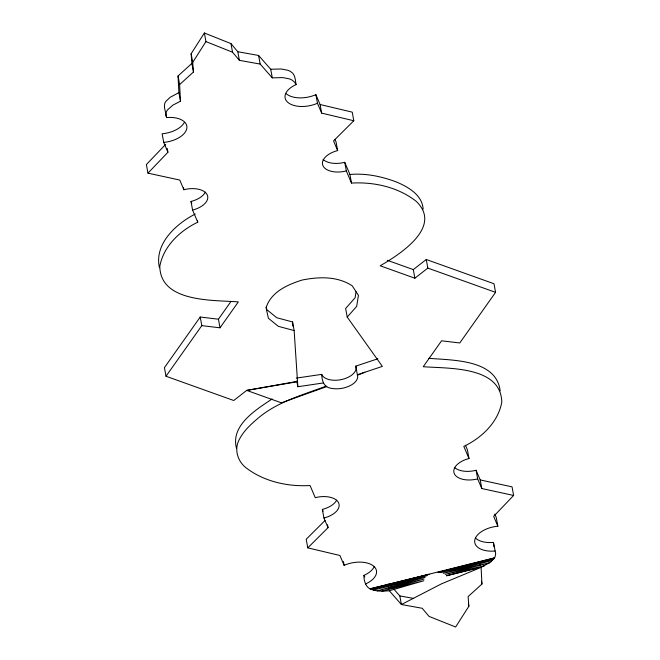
<?xml version="1.0" encoding="UTF-8"?>
<svg xmlns="http://www.w3.org/2000/svg" width="660" height="660" viewBox="0 0 660 660"><rect width="100%" height="100%" fill="white"/><g stroke="black" fill="none" stroke-linecap="round" stroke-linejoin="round"><path stroke-width="0.99" d="M423.142 209.17C422.4 195.137 408.325 187.036 396.751 182.119C381.917 176.451 365.854 173.085 349.932 174.471L344.751 162.327A19.784 10.873 -10.4 0 1 323.111 159.472M493.993 546.744L493.449 542.421A22.027 12.111 -10.4 0 1 475.34 537.908M356.062 291.753L355.096 297.784L345.634 308.459L347.209 317.064L382.363 366.399L357.365 374.731L357.695 377.231A17.589 9.669 -10.4 0 1 351.879 384.697C345.568 388.369 337.92 389.713 330.759 388.22C323.829 387.313 321.865 380.399 321.725 374.36L296.274 378.114M297.495 381.34L246.708 390.398L233.739 400.504L166.006 376.249L201.803 325.636L220.011 327.805L238.342 301.892C213.51 299.953 160.462 302.717 159.794 266.417C163.383 246.37 179.949 230.653 197.761 222.214L192.58 210.07A19.784 10.873 -10.4 0 0 207.306 195.038A19.784 10.873 -10.4 0 0 183.901 189.717L179.784 180.064L147.956 173.151L167.92 152.254L163.713 142.387A22.027 12.111 -10.4 0 0 186.862 128.032A22.027 12.111 -10.4 0 0 166.551 117.579L165.899 114.964L166.221 112.406A18.917 10.395 -10.4 0 1 167.508 109.906L172.978 105.072L180.485 101.227L179.619 84.579L193.462 72.014L191.887 63.409L191.136 53.749L204.369 33L230.967 43.609L237.798 51.727L239.374 60.332L260.18 64.078L272.291 77.855L282.843 77.599L289.41 78.878A18.917 10.395 -10.4 0 1 292.363 80.297L294.591 82.211L296.084 84.612A22.027 12.111 -10.4 0 0 287.793 102.341A22.027 12.111 -10.4 0 0 317.46 103.257L321.667 113.124L353.801 120.747L352.225 112.142L320.092 104.519L315.884 94.652A22.027 12.111 -10.4 0 1 286.217 93.736M193.462 72.014L192.712 62.353L205.945 41.605L204.369 33M493.449 542.421L495.677 553.641L495.033 557.04L490.85 561.949L481.09 567.377L481.957 584.026L468.113 596.59L468.864 606.251L455.631 627L429.033 616.39L422.202 608.272L401.395 604.527L389.284 590.749C383.592 591.269 377.668 591.558 372.166 589.726C365.879 588.101 363.866 581.229 363.916 575.388A22.027 12.111 -10.4 0 0 374.203 566.709M230.851 301.645L218.435 319.201L200.227 317.031L164.431 367.645L166.006 376.249M387.28 260.287L413.292 269.602L426.261 259.495L493.993 283.75L495.569 292.355L459.772 342.969L441.565 340.799L423.233 366.712C448.066 368.651 501.113 365.887 501.781 402.188C498.193 422.235 481.627 437.951 463.815 446.391L468.996 458.535A19.784 10.873 -10.4 0 0 454.27 473.566A19.784 10.873 -10.4 0 0 477.675 478.888L481.792 488.54L513.62 495.454L512.044 486.849L480.216 479.935L476.099 470.283A19.784 10.873 -10.4 0 1 454.468 467.428M347.209 317.064L356.672 306.38L358.446 295.334L352.234 285.829C337.342 276.02 318.829 276.672 302.024 280.071C287.389 284.749 271.07 291.86 266.071 307.758L268.397 318.26L278.322 326.329L294.146 330.569L297.85 386.719L323.301 382.965M165.652 144.375L146.38 164.546L147.956 173.151M513.62 495.454L493.655 516.351L497.863 526.218A22.027 12.111 -10.4 0 0 474.713 540.573A22.027 12.111 -10.4 0 0 495.033 551.017M353.801 120.747L333.531 140.926L337.639 150.579A19.784 10.873 -10.4 0 0 322.913 165.611A19.784 10.873 -10.4 0 0 346.327 170.932L351.508 183.076C374.038 181.764 398.038 187.118 416.048 201.193C443.223 226.801 399.811 254.413 380.185 265.782L414.868 278.207L427.837 268.1L495.569 292.355M325.025 520.509L306.199 539.253L307.774 547.858L339.908 555.481L344.116 565.348A22.027 12.111 -10.4 0 1 373.783 566.264A22.027 12.111 -10.4 0 1 365.491 583.993M307.774 547.858L328.053 527.678L327.525 524.807M180.485 101.227L178.91 92.623L178.043 75.974L191.887 63.409M272.118 398.97C255.865 409.794 230.142 425.568 236.577 448.61M195.253 214.046C176.014 223.773 154.036 244.06 159.431 267.688M178.91 92.623L170.222 97.259L165.932 101.302A18.917 10.395 -10.4 0 0 164.645 103.801L164.431 107.225L166.551 117.579M357.439 375.276L364.856 372.232M326.123 386.133C302.107 395.233 276.499 401.932 256.798 419.298C249.645 425.395 242.723 432.094 238.681 440.723C234.3 450.021 237.79 461.06 245.528 467.412C263.538 481.486 287.537 486.841 310.068 485.529L315.249 497.673A19.784 10.873 -10.4 0 1 338.662 502.994A19.784 10.873 -10.4 0 1 323.936 518.026L328.053 527.678M326.758 386.578L281.391 402.814L246.708 390.398L297.52 381.686M321.725 374.36A17.589 9.669 -10.4 0 0 342.251 379.385A17.589 9.669 -10.4 0 0 355.789 366.127L377.908 358.76M389.284 590.749L423.803 580.759L381.925 591.137L424.091 579.026L377.256 590.857L425.156 577.302L373.321 590.089L426.913 575.702L371.101 589.306L429.247 574.324L370.111 588.836L494.604 557.873L437.992 572.402L494.068 558.698L440.822 572.641L492.673 560.332L443.281 573.317L489.778 562.741L445.203 574.39L484.415 565.859L446.449 575.776L481.09 567.377L441.499 583.828L401.395 604.527L399.82 595.922L389.73 584.438M237.798 51.727L258.604 55.473L270.715 69.25L281.267 68.995L287.834 70.273A18.917 10.395 -10.4 0 1 290.788 71.692C295.416 74.233 295.226 80.107 296.084 84.612M428.868 358.322C452.545 360.335 496.361 359.263 500.173 390.852M399.82 595.922L413.688 598.422M294.146 330.569L292.57 321.964L276.746 317.724L266.822 309.655L266.186 306.793M205.945 41.605L232.543 52.214L239.374 60.332M364.832 577.046L363.916 575.388M334.942 139.343L336.064 141.974L337.639 150.579M465.432 445.261L467.42 449.93L468.996 458.535M494.761 514.024L496.287 517.613L497.863 526.218M205.343 192.167A19.784 10.873 -10.4 0 1 191.004 201.465L191.796 203.329M336.699 500.132A19.784 10.873 -10.4 0 1 322.361 509.421L323.103 511.17M480.216 479.935L481.792 488.54M476.099 470.283L477.675 478.888M426.261 259.495L427.837 268.1M481.429 581.155L481.957 584.026M413.292 269.602L414.868 278.207M468.336 603.38L468.864 606.251M349.932 174.471L351.508 183.076M344.751 162.327L346.327 170.932M320.092 104.519L321.667 113.124M315.884 94.652L317.46 103.257M355.789 366.127L357.365 374.731M388.063 584.051L388.938 588.836M270.715 69.25L272.291 77.855M258.604 55.473L260.18 64.078M343.423 561.528L344.116 565.348M322.361 509.421L323.936 518.026M296.794 380.977L297.85 386.719M230.967 43.609L232.543 52.214M191.136 53.749L192.712 62.353M178.043 75.974L179.619 84.579M218.435 319.201L220.011 327.805M197.406 220.3L197.761 222.214M191.004 201.465L192.58 210.07M183.546 187.803L183.901 189.717M200.227 317.031L201.803 325.636M167.219 148.434L167.92 152.254M163.713 142.387L162.137 133.782A22.027 12.111 -10.4 0 0 184.181 122.702M292.57 321.964L292.842 326.048M479.713 562.691L479.869 565.628"/></g></svg>
